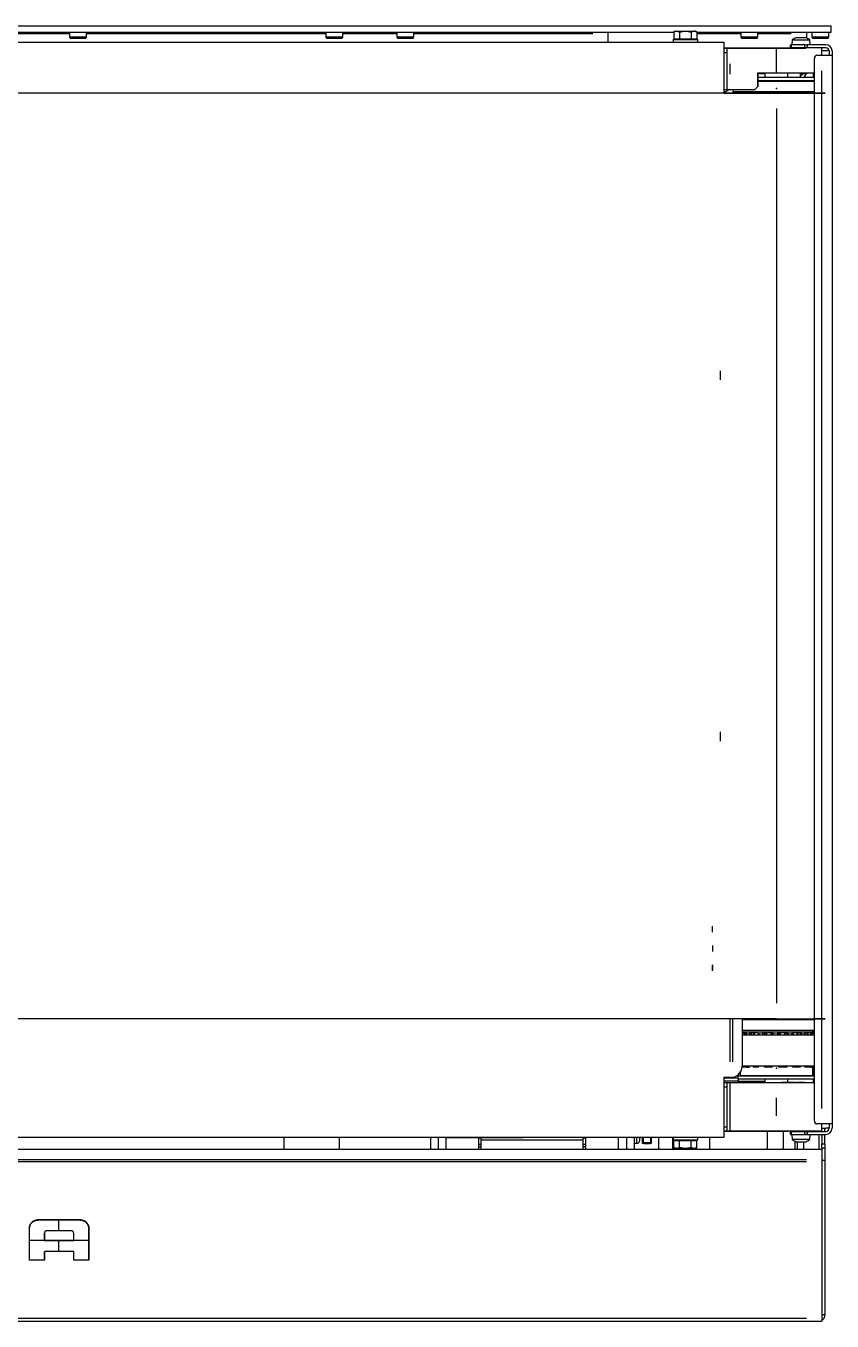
# Model space of a CAD drawing. Header units: millimetres. Extents: x -187347 to 135007, y -6415 to 292048.
# Drawn here: x -52912 to -52390, y 29445 to 30284 of the extents above; entities that cross this region are included whole.
import ezdxf

# ---------------------------------------------------------------- set-up
doc = ezdxf.new("R2010")
doc.units = ezdxf.units.MM
doc.header["$LTSCALE"] = 100
doc.layers.get('0').update_dxf_attribs({"lineweight": 18})
doc.layers.add('Layout CAT2', color=6, linetype='Continuous')

# ---------------------------------------------------------------- blocks, each defined once
blk = doc.blocks.new('GLM-I evo40 600x800 RL top view')
at = {"linetype": 'ByBlock', "lineweight": -2}
for p, q in [((-11639.41, -43988.37, 0), (-11639.41, -43986.37, 0)), ((-11637.41, -43986.37, 0), (-11639.41, -43986.37, 0)), ((-11639.41, -44089.56, 0), (-11639.41, -43988.37, 0)), ((-10831.41, -43986.37, 0), (-11637.41, -43986.37, 0)), ((-10839.42, -43988.37, 0), (-11629.4, -43988.37, 0)), ((-11641.41, -44090.56, 0), (-11641.41, -43990.37, 0)), ((-11641.41, -43990.37, 0), (-11639.41, -43990.37, 0)), ((-11164.41, -44025.93, 0), (-11164.41, -44025.98, 0)), ((-11164.41, -44025.93, 0), (-11154.71, -44025.93, 0)), ((-11154.71, -44025.93, 0), (-11154.71, -44031.43, 0)), ((-11154.71, -44031.43, 0), (-11135.61, -44031.43, 0)), ((-11145.04, -44031.43, 0), (-11145.04, -44038.57, 0)), ((-11135.61, -44025.98, 0), (-11135.61, -44025.93, 0)), ((-11135.61, -44025.93, 0), (-11125.91, -44025.93, 0)), ((-11135.61, -44031.43, 0), (-11135.61, -44025.93, 0)), ((-11135.61, -44025.98, 0), (-11135.61, -44031.43, 0)), ((-11125.91, -44025.93, 0), (-11125.91, -44046.71, 0)), ((-11154.71, -44038.92, 0), (-11164.41, -44038.92, 0)), ((-11154.71, -44038.57, 0), (-11154.71, -44043.25, 0)), ((-11135.61, -44038.57, 0), (-11154.71, -44038.57, 0)), ((-11154.71, -44038.6, 0), (-11135.61, -44038.6, 0)), ((-11154.71, -44038.62, 0), (-11135.61, -44038.62, 0)), ((-11145.16, -44038.62, 0), (-11145.16, -44038.57, 0)), ((-11135.61, -44038.62, 0), (-11135.61, -44038.57, 0)), ((-11135.61, -44043.25, 0), (-11135.61, -44038.57, 0)), ((-11135.61, -44038.62, 0), (-11135.61, -44043.3, 0)), ((-11125.91, -44038.92, 0), (-11135.61, -44038.92, 0)), ((-11164.41, -44046.76, 0), (-11164.41, -44046.71, 0)), ((-11152.71, -44044.98, 0), (-11137.61, -44044.98, 0)), ((-11145.04, -44044.98, 0), (-11145.04, -44051.91, 0)), ((-11162.65, -44050.44, 0), (-11162.65, -44050.39, 0)), ((-11158.41, -44051.96, 0), (-11158.41, -44051.91, 0)), ((-11158.41, -44051.93, 0), (-11131.91, -44051.93, 0)), ((-11145.16, -44051.96, 0), (-11145.16, -44051.91, 0)), ((-11131.91, -44051.96, 0), (-11131.91, -44051.91, 0)), ((-11127.67, -44050.44, 0), (-11127.67, -44050.39, 0)), ((-11641.41, -44098.37, 0), (-11641.41, -44090.56, 0)), ((-11641.41, -44090.56, 0), (-11639.41, -44090.56, 0)), ((-11639.41, -44091.06, 0), (-11639.41, -44089.56, 0)), ((-11629.4, -44089.56, 0), (-10839.42, -44089.56, 0)), ((-11641.41, -44101.37, 0), (-11641.41, -44098.37, 0)), ((-11641.41, -44098.37, 0), (-11639.41, -44098.37, 0)), ((-11639.41, -44097.79, 0), (-11639.41, -44091.06, 0)), ((-11639.41, -44098.37, 0), (-11639.41, -44097.79, 0)), ((-10829.41, -44097.79, 0), (-11639.41, -44097.79, 0)), ((-11639.41, -44098.37, 0), (-11639.41, -44101.37, 0)), ((-11637.41, -44107.33, 0), (-11637.41, -44097.79, 0)), ((-10839.42, -44091.06, 0), (-11629.4, -44091.06, 0)), ((-11627.7, -44097.79, 0), (-11627.7, -44102.67, 0)), ((-11623.36, -44102.67, 0), (-11623.36, -44097.79, 0)), ((-11622.1, -44097.79, 0), (-11622.1, -44102.93, 0)), ((-11614.35, -44109.37, 0), (-11614.35, -44097.79, 0)), ((-11603.91, -44109.37, 0), (-11603.91, -44097.79, 0)), ((-11566.49, -44105.37, 0), (-11566.49, -44097.79, 0)), ((-11557.44, -44098.27, 0), (-11558.45, -44098.85, 0)), ((-11558.45, -44098.85, 0), (-11558.45, -44103.37, 0)), ((-11557.44, -44098.27, 0), (-11556.57, -44098.27, 0)), ((-11556.57, -44098.27, 0), (-11550.94, -44098.27, 0)), ((-11556.04, -44098.27, 0), (-11556.04, -44097.79, 0)), ((-11554.69, -44098.85, 0), (-11554.69, -44103.37, 0)), ((-11550.94, -44098.27, 0), (-11545.31, -44098.27, 0)), ((-11548.29, -44098.27, 0), (-11548.29, -44097.79, 0)), ((-11547.19, -44098.85, 0), (-11547.19, -44103.37, 0)), ((-11547.04, -44098.27, 0), (-11547.04, -44097.79, 0)), ((-11543.44, -44098.85, 0), (-11544.44, -44098.27, 0)), ((-11543.44, -44098.85, 0), (-11543.44, -44103.37, 0)), ((-11542.7, -44105.37, 0), (-11542.7, -44097.79, 0)), ((-11533.66, -44097.79, 0), (-11533.66, -44105.37, 0)), ((-11517.7, -44105.37, 0), (-11517.7, -44097.8, 0)), ((-11512.7, -44105.37, 0), (-11512.7, -44097.8, 0)), ((-11507.7, -44097.79, 0), (-11507.7, -44105.37, 0)), ((-11486.2, -44105.37, 0), (-11486.2, -44097.8, 0)), ((-11484.7, -44097.79, 0), (-11484.7, -44103.87, 0)), ((-11418.7, -44097.79, 0), (-11418.7, -44103.87, 0)), ((-11417.2, -44097.8, 0), (-11417.2, -44105.29, 0)), ((-11395.7, -44105.37, 0), (-11395.7, -44097.79, 0)), ((-11390.7, -44105.37, 0), (-11390.7, -44097.8, 0)), ((-11385.7, -44105.37, 0), (-11385.7, -44097.8, 0)), ((-11326.7, -44105.37, 0), (-11326.7, -44097.79, 0)), ((-11290.7, -44105.37, 0), (-11290.7, -44097.79, 0)), ((-11629.84, -44107.34, 0), (-11642.01, -44107.34, 0)), ((-11641.41, -44101.37, 0), (-11641.41, -44107.34, 0)), ((-11639.41, -44101.37, 0), (-11641.41, -44101.37, 0)), ((-11639.41, -44107.34, 0), (-11639.41, -44101.37, 0)), ((-11631.62, -44104.03, 0), (-11631.91, -44107.27, 0)), ((-11631.62, -44104.03, 0), (-11631.91, -44107.27, 0)), ((-11628.6, -44107.27, 0), (-11631.91, -44107.27, 0)), ((-11625.91, -44107.27, 0), (-11631.91, -44107.27, 0)), ((-11631.62, -44104.03, 0), (-11620.19, -44104.03, 0)), ((-11629.84, -44107.34, 0), (-11628.42, -44107.34, 0)), ((-11629.84, -44109.34, 0), (-11629.84, -44107.34, 0)), ((-11625.91, -44102.67, 0), (-11629.04, -44102.67, 0)), ((-11628.6, -44107.27, 0), (-11628.6, -44107.34, 0)), ((-11628.6, -44107.27, 0), (-11628.6, -44107.34, 0)), ((-11619.59, -44107.34, 0), (-11628.42, -44107.34, 0)), ((-11628.42, -44107.34, 0), (-11628.42, -44109.34, 0)), ((-11622.78, -44102.67, 0), (-11625.91, -44102.67, 0)), ((-11619.91, -44107.27, 0), (-11625.91, -44107.27, 0)), ((-11619.91, -44107.27, 0), (-11623.21, -44107.27, 0)), ((-11623.21, -44107.34, 0), (-11623.21, -44107.27, 0)), ((-11622.1, -44107.27, 0), (-11622.1, -44107.34, 0)), ((-11619.91, -44107.27, 0), (-11620.19, -44104.03, 0)), ((-11619.01, -44107.34, 0), (-11619.59, -44107.34, 0)), ((-11619.59, -44109.34, 0), (-11619.59, -44107.34, 0)), ((-11619.01, -44107.34, 0), (-11619.01, -44109.34, 0)), ((-11575.94, -44105.37, 0), (-10904.94, -44105.37, 0)), ((-11575.94, -44144.37, 0), (-11575.94, -44105.37, 0)), ((-11542.94, -44103.77, 0), (-11558.94, -44103.77, 0)), ((-11558.94, -44103.77, 0), (-11558.94, -44105.37, 0)), ((-11556.57, -44103.37, 0), (-11558.45, -44103.37, 0)), ((-11557.44, -44103.37, 0), (-11557.44, -44103.77, 0)), ((-11554.69, -44103.37, 0), (-11556.57, -44103.37, 0)), ((-11550.94, -44103.37, 0), (-11554.69, -44103.37, 0)), ((-11547.19, -44103.37, 0), (-11550.94, -44103.37, 0)), ((-11545.31, -44103.37, 0), (-11547.19, -44103.37, 0)), ((-11543.44, -44103.37, 0), (-11545.31, -44103.37, 0)), ((-11544.44, -44103.77, 0), (-11544.44, -44103.37, 0)), ((-11542.94, -44105.37, 0), (-11542.94, -44103.77, 0)), ((-11528.95, -44101.92, 0), (-11528.96, -44105.37, 0)), ((-11528.34, -44101.56, 0), (-11528.95, -44101.92, 0)), ((-11528.95, -44101.92, 0), (-11522.95, -44101.93, 0)), ((-11528.34, -44101.95, 0), (-11528.35, -44101.92, 0)), ((-11528.34, -44101.56, 0), (-11523.56, -44101.57, 0)), ((-11528.34, -44105.37, 0), (-11528.34, -44101.95, 0)), ((-11527.25, -44101.56, 0), (-11527.68, -44101.56, 0)), ((-11527.59, -44101.56, 0), (-11526.28, -44101.57, 0)), ((-11525.61, -44101.57, 0), (-11527.25, -44101.56, 0)), ((-11526.28, -44101.57, 0), (-11524.64, -44101.57, 0)), ((-11524.31, -44101.57, 0), (-11525.61, -44101.57, 0)), ((-11524.64, -44101.57, 0), (-11524.22, -44101.57, 0)), ((-11523.57, -44105.37, 0), (-11523.56, -44101.96, 0)), ((-11522.95, -44101.93, 0), (-11523.56, -44101.57, 0)), ((-11523.56, -44101.96, 0), (-11523.55, -44101.93, 0)), ((-11522.96, -44105.37, 0), (-11522.95, -44101.93, 0)), ((-11521.2, -44105.37, 0), (-11521.2, -44103.22, 0)), ((-11517.7, -44101.62, 0), (-11519.6, -44101.62, 0)), ((-11519.6, -44101.62, 0), (-11519.6, -44105.37, 0)), ((-11484.7, -44099.5, 0), (-11486.2, -44099.5, 0)), ((-11484.7, -44101.07, 0), (-11486.2, -44101.07, 0)), ((-11484.7, -44105.19, 0), (-11486.2, -44105.19, 0)), ((-11486.2, -44105.2, 0), (-11484.82, -44105.21, 0)), ((-11418.7, -44103.87, 0), (-11484.7, -44103.87, 0)), ((-11484.7, -44103.87, 0), (-11484.7, -44105.37, 0)), ((-11432.95, -44105.29, 0), (-11445.94, -44105.29, 0)), ((-11445.94, -44105.29, 0), (-11445.94, -44105.37, 0)), ((-11395.94, -44105.29, 0), (-11432.95, -44105.29, 0)), ((-11432.95, -44105.29, 0), (-11432.95, -44105.37, 0)), ((-11417.2, -44099.5, 0), (-11418.7, -44099.5, 0)), ((-11417.2, -44101.07, 0), (-11418.7, -44101.07, 0)), ((-11418.7, -44103.87, 0), (-11418.7, -44105.29, 0)), ((-11417.2, -44105.19, 0), (-11418.7, -44105.19, 0)), ((-11418.61, -44105.21, 0), (-11417.2, -44105.2, 0)), ((-11395.94, -44105.29, 0), (-11395.94, -44105.37, 0)), ((-11646.01, -44114.14, 0), (-11646.01, -44111.34, 0)), ((-11646.01, -44114.14, 0), (-11639.44, -44114.14, 0)), ((-11646.01, -44806.84, 0), (-11646.01, -44114.14, 0)), ((-11644.01, -44111.34, 0), (-11642.01, -44111.34, 0)), ((-11644.01, -44114.14, 0), (-11644.01, -44111.34, 0)), ((-11629.84, -44109.34, 0), (-11642.01, -44109.34, 0)), ((-11639.44, -44111.34, 0), (-11642.01, -44111.34, 0)), ((-11641.41, -44109.34, 0), (-11641.41, -44111.34, 0)), ((-11639.44, -44109.37, 0), (-11639.44, -44114.14, 0)), ((-11639.44, -44109.37, 0), (-11609.94, -44109.37, 0)), ((-11639.44, -44114.14, 0), (-11636.05, -44114.14, 0)), ((-11639.41, -44109.37, 0), (-11639.41, -44109.34, 0)), ((-11637.41, -44109.37, 0), (-11637.41, -44109.33, 0)), ((-11628.42, -44109.34, 0), (-11629.84, -44109.34, 0)), ((-11619.59, -44109.34, 0), (-11628.42, -44109.34, 0)), ((-11623.36, -44109.37, 0), (-11616.44, -44109.37, 0)), ((-11622.44, -44109.37, 0), (-11613.44, -44109.37, 0)), ((-11622.1, -44109.34, 0), (-11622.1, -44109.37, 0)), ((-11619.01, -44109.34, 0), (-11619.59, -44109.34, 0)), ((-11609.94, -44109.37, 0), (-11617.44, -44109.37, 0)), ((-11615.32, -44109.37, 0), (-11616.44, -44109.37, 0)), ((-11608.29, -44109.37, 0), (-11611.59, -44109.37, 0)), ((-11609.94, -44109.37, 0), (-11579.94, -44109.37, 0)), ((-11602.44, -44109.37, 0), (-11609.94, -44109.37, 0)), ((-11584.44, -44109.37, 0), (-11603.44, -44109.37, 0)), ((-11598.29, -44109.37, 0), (-11601.59, -44109.37, 0)), ((-11596.44, -44109.37, 0), (-11587.44, -44109.37, 0)), ((-11577.94, -44109.37, 0), (-11584.44, -44109.37, 0)), ((-11579.94, -44109.37, 0), (-11579.94, -44141.07, 0)), ((-11579.94, -44109.37, 0), (-11577.94, -44109.37, 0)), ((-11577.94, -44109.37, 0), (-11577.94, -44141.07, 0)), ((-11575.94, -44109.37, 0), (-11577.94, -44109.37, 0)), ((-11577.94, -44109.37, 0), (-11577.94, -44109.37, 0)), ((-11577.94, -44109.37, 0), (-11577.94, -44109.37, 0)), ((-11577.94, -44109.37, 0), (-11575.94, -44109.37, 0)), ((-11575.94, -44112.37, 0), (-11577.94, -44112.37, 0)), ((-11639.44, -44124.14, 0), (-11639.44, -44796.84, 0)), ((-11634.52, -44116.14, 0), (-11634.52, -44804.84, 0)), ((-11609.94, -44119.37, 0), (-11609.94, -44131.07, 0)), ((-11609.94, -44141.07, 0), (-11634.52, -44141.07, 0)), ((-11634.01, -44141.07, 0), (-11634.01, -44143.37, 0)), ((-11628.44, -44141.07, 0), (-11623.44, -44141.07, 0)), ((-11628.44, -44141.07, 0), (-11623.44, -44141.07, 0)), ((-11622.44, -44141.07, 0), (-11617.94, -44141.07, 0)), ((-11617.94, -44141.07, 0), (-11613.44, -44141.07, 0)), ((-11617.44, -44141.07, 0), (-11617.44, -44143.37, 0)), ((-11579.94, -44141.07, 0), (-11609.94, -44141.07, 0)), ((-11602.44, -44143.37, 0), (-11602.44, -44141.07, 0)), ((-11585.2, -44141.87, 0), (-11585.2, -44141.07, 0)), ((-11577.94, -44141.07, 0), (-11579.94, -44141.07, 0)), ((-11577.94, -44138.07, 0), (-11575.94, -44138.07, 0)), ((-11575.94, -44141.07, 0), (-11577.94, -44141.07, 0)), ((-11596.51, -44143.37, 0), (-11634.52, -44143.37, 0)), ((-11596.51, -44145.37, 0), (-11634.52, -44145.37, 0)), ((-11634.01, -44145.37, 0), (-11634.01, -44150.87, 0)), ((-11633.44, -44145.37, 0), (-11586.44, -44145.37, 0)), ((-11633.44, -44145.37, 0), (-11633.44, -44150.87, 0)), ((-11585.2, -44141.87, 0), (-11602.44, -44141.87, 0)), ((-11584.94, -44143.37, 0), (-11596.51, -44143.37, 0)), ((-11584.94, -44145.37, 0), (-11596.51, -44145.37, 0)), ((-11586.44, -44147.51, 0), (-11586.44, -44145.37, 0)), ((-11585.2, -44141.87, 0), (-11575.94, -44141.87, 0)), ((-11585.2, -44143.37, 0), (-11585.2, -44141.87, 0)), ((-11585.2, -44143.87, 0), (-11575.88, -44143.87, 0)), ((-11584.94, -44145.37, 0), (-11584.94, -44143.37, 0)), ((-11580.07, -44144.37, 0), (-11580.88, -44144.37, 0)), ((-11580.07, -44144.37, 0), (-11575.94, -44144.37, 0)), ((-11577.2, -44144.37, 0), (-11577.2, -44143.87, 0)), ((-11634.52, -44150.87, 0), (-11634.38, -44150.87, 0)), ((-11587.86, -44151.89, 0), (-11634.52, -44151.89, 0)), ((-11634.38, -44150.87, 0), (-11634.36, -44150.87, 0)), ((-11634.38, -44151.89, 0), (-11634.38, -44150.87, 0)), ((-11598.02, -44151.89, 0), (-11634.38, -44151.89, 0)), ((-11634.26, -44150.87, 0), (-11634.36, -44150.87, 0)), ((-11632.89, -44150.87, 0), (-11634.26, -44150.87, 0)), ((-11632.01, -44150.87, 0), (-11632.89, -44150.87, 0)), ((-11632.01, -44150.87, 0), (-11630.34, -44150.87, 0)), ((-11632.01, -44151.89, 0), (-11632.01, -44150.87, 0)), ((-11630.34, -44150.87, 0), (-11629.72, -44150.87, 0)), ((-11630.34, -44151.89, 0), (-11630.34, -44150.87, 0)), ((-11629.72, -44150.87, 0), (-11628.5, -44150.87, 0)), ((-11629.72, -44151.89, 0), (-11629.72, -44150.87, 0)), ((-11628.5, -44150.87, 0), (-11628.23, -44150.87, 0)), ((-11625.23, -44150.87, 0), (-11623.84, -44150.87, 0)), ((-11625.23, -44151.89, 0), (-11625.23, -44150.87, 0)), ((-11623.84, -44150.87, 0), (-11623.19, -44150.87, 0)), ((-11623.84, -44151.89, 0), (-11623.84, -44150.87, 0)), ((-11623.19, -44150.87, 0), (-11620.7, -44150.87, 0)), ((-11623.19, -44151.89, 0), (-11623.19, -44150.87, 0)), ((-11620.7, -44150.87, 0), (-11620.5, -44150.87, 0)), ((-11620.7, -44151.89, 0), (-11620.7, -44150.87, 0)), ((-11620.5, -44150.87, 0), (-11620.5, -44151.89, 0)), ((-11616.61, -44150.87, 0), (-11615.66, -44150.87, 0)), ((-11616.61, -44151.89, 0), (-11616.61, -44150.87, 0)), ((-11615.66, -44150.87, 0), (-11615.07, -44150.87, 0)), ((-11615.66, -44151.89, 0), (-11615.66, -44150.87, 0)), ((-11615.07, -44150.87, 0), (-11612.26, -44150.87, 0)), ((-11615.07, -44151.89, 0), (-11615.07, -44150.87, 0)), ((-11612.26, -44150.87, 0), (-11611.78, -44150.87, 0)), ((-11612.26, -44151.89, 0), (-11612.26, -44150.87, 0)), ((-11611.78, -44150.87, 0), (-11611.28, -44150.87, 0)), ((-11611.78, -44151.89, 0), (-11611.78, -44150.87, 0)), ((-11611.28, -44151.89, 0), (-11611.28, -44150.87, 0)), ((-11607.19, -44150.87, 0), (-11606.79, -44150.87, 0)), ((-11607.19, -44151.89, 0), (-11607.19, -44150.87, 0)), ((-11606.79, -44150.87, 0), (-11606.32, -44150.87, 0)), ((-11606.79, -44151.89, 0), (-11606.79, -44150.87, 0)), ((-11606.32, -44150.87, 0), (-11603.54, -44150.87, 0)), ((-11606.32, -44151.89, 0), (-11606.32, -44150.87, 0)), ((-11603.54, -44150.87, 0), (-11602.94, -44150.87, 0)), ((-11603.54, -44151.89, 0), (-11603.54, -44150.87, 0)), ((-11602.94, -44150.87, 0), (-11601.91, -44150.87, 0)), ((-11602.94, -44151.89, 0), (-11602.94, -44150.87, 0)), ((-11601.91, -44151.89, 0), (-11601.91, -44150.87, 0)), ((-11598.57, -44150.87, 0), (-11598.1, -44150.87, 0)), ((-11598.1, -44150.87, 0), (-11598.01, -44150.87, 0)), ((-11598.01, -44150.87, 0), (-11595.6, -44150.87, 0)), ((-11598.01, -44151.89, 0), (-11598.01, -44150.87, 0)), ((-11595.6, -44150.87, 0), (-11594.95, -44150.87, 0)), ((-11595.6, -44151.89, 0), (-11595.6, -44150.87, 0)), ((-11594.95, -44151.89, 0), (-11594.95, -44150.87, 0)), ((-11590.6, -44150.87, 0), (-11592.56, -44150.87, 0)), ((-11590.6, -44150.87, 0), (-11590.35, -44150.87, 0)), ((-11587.7, -44151.89, 0), (-11590.36, -44151.89, 0)), ((-11590.35, -44150.87, 0), (-11589.38, -44150.87, 0)), ((-11589.38, -44150.87, 0), (-11588.77, -44150.87, 0)), ((-11589.38, -44151.89, 0), (-11589.38, -44150.87, 0)), ((-11588.77, -44150.87, 0), (-11587.75, -44150.87, 0)), ((-11588.77, -44151.89, 0), (-11588.77, -44150.87, 0)), ((-11587.87, -44152.37, 0), (-11587.87, -44182.37, 0)), ((-11581.7, -44154.43, 0), (-11581.7, -44182.37, 0)), ((-11580.07, -44154.38, 0), (-11580.07, -44182.37, 0)), ((-11634.52, -44173.17, 0), (-11634.38, -44173.17, 0)), ((-11634.52, -44174.37, 0), (-11587.87, -44174.37, 0)), ((-11634.38, -44173.17, 0), (-11634.38, -44171.89, 0)), ((-11587.7, -44171.89, 0), (-11634.38, -44171.89, 0)), ((-11634.38, -44173.17, 0), (-11634.36, -44173.17, 0)), ((-11634.36, -44171.89, 0), (-11634.36, -44173.17, 0)), ((-11634.26, -44173.17, 0), (-11634.36, -44173.17, 0)), ((-11634.26, -44173.17, 0), (-11634.26, -44171.89, 0)), ((-11632.89, -44173.17, 0), (-11634.26, -44173.17, 0)), ((-11634.01, -44173.17, 0), (-11634.01, -44174.37, 0)), ((-11633.44, -44173.17, 0), (-11633.44, -44174.37, 0)), ((-11632.89, -44173.17, 0), (-11632.89, -44171.89, 0)), ((-11632.89, -44173.17, 0), (-11632.01, -44173.17, 0)), ((-11632.01, -44173.17, 0), (-11632.01, -44171.89, 0)), ((-11632.01, -44173.17, 0), (-11630.34, -44173.17, 0)), ((-11630.34, -44173.17, 0), (-11630.34, -44171.89, 0)), ((-11630.34, -44173.17, 0), (-11629.72, -44173.17, 0)), ((-11629.72, -44173.17, 0), (-11629.72, -44171.89, 0)), ((-11629.72, -44173.17, 0), (-11628.5, -44173.17, 0)), ((-11628.5, -44171.89, 0), (-11628.5, -44173.17, 0)), ((-11628.5, -44173.17, 0), (-11628.23, -44173.17, 0)), ((-11628.23, -44173.17, 0), (-11628.23, -44171.89, 0)), ((-11626.18, -44173.17, 0), (-11628.23, -44173.17, 0)), ((-11626.18, -44173.17, 0), (-11626.18, -44171.89, 0)), ((-11626.18, -44173.17, 0), (-11625.23, -44173.17, 0)), ((-11625.23, -44173.17, 0), (-11625.23, -44171.89, 0)), ((-11625.23, -44173.17, 0), (-11623.84, -44173.17, 0)), ((-11623.84, -44173.17, 0), (-11623.84, -44171.89, 0)), ((-11623.84, -44173.17, 0), (-11623.19, -44173.17, 0)), ((-11623.19, -44173.17, 0), (-11623.19, -44171.89, 0)), ((-11623.19, -44173.17, 0), (-11620.7, -44173.17, 0)), ((-11620.7, -44173.17, 0), (-11620.7, -44171.89, 0)), ((-11620.7, -44173.17, 0), (-11620.5, -44173.17, 0)), ((-11620.5, -44171.89, 0), (-11620.5, -44173.17, 0)), ((-11620.5, -44173.17, 0), (-11619.99, -44173.17, 0)), ((-11619.99, -44173.17, 0), (-11619.99, -44171.89, 0)), ((-11617.5, -44173.17, 0), (-11619.99, -44173.17, 0)), ((-11617.5, -44173.17, 0), (-11617.5, -44171.89, 0)), ((-11617.5, -44173.17, 0), (-11616.61, -44173.17, 0)), ((-11616.61, -44173.17, 0), (-11616.61, -44171.89, 0)), ((-11616.61, -44173.17, 0), (-11615.66, -44173.17, 0)), ((-11615.66, -44173.17, 0), (-11615.66, -44171.89, 0)), ((-11615.66, -44173.17, 0), (-11615.07, -44173.17, 0)), ((-11615.07, -44173.17, 0), (-11615.07, -44171.89, 0)), ((-11615.07, -44173.17, 0), (-11612.26, -44173.17, 0)), ((-11612.26, -44173.17, 0), (-11612.26, -44171.89, 0)), ((-11612.26, -44173.17, 0), (-11611.78, -44173.17, 0)), ((-11611.78, -44173.17, 0), (-11611.78, -44171.89, 0)), ((-11611.78, -44173.17, 0), (-11611.28, -44173.17, 0)), ((-11611.28, -44173.17, 0), (-11611.28, -44171.89, 0)), ((-11611.28, -44173.17, 0), (-11610.53, -44173.17, 0)), ((-11610.53, -44173.17, 0), (-11610.53, -44171.89, 0)), ((-11607.91, -44173.17, 0), (-11610.53, -44173.17, 0)), ((-11607.91, -44173.17, 0), (-11607.91, -44171.89, 0)), ((-11607.91, -44173.17, 0), (-11607.19, -44173.17, 0)), ((-11607.19, -44173.17, 0), (-11607.19, -44171.89, 0)), ((-11607.19, -44173.17, 0), (-11606.79, -44173.17, 0)), ((-11606.79, -44173.17, 0), (-11606.79, -44171.89, 0)), ((-11606.79, -44173.17, 0), (-11606.32, -44173.17, 0)), ((-11606.32, -44173.17, 0), (-11606.32, -44171.89, 0)), ((-11606.32, -44173.17, 0), (-11603.54, -44173.17, 0)), ((-11603.54, -44173.17, 0), (-11603.54, -44171.89, 0)), ((-11603.54, -44173.17, 0), (-11602.94, -44173.17, 0)), ((-11602.94, -44173.17, 0), (-11602.94, -44171.89, 0)), ((-11602.94, -44173.17, 0), (-11601.91, -44173.17, 0)), ((-11601.91, -44173.17, 0), (-11601.91, -44171.89, 0)), ((-11601.91, -44173.17, 0), (-11601.01, -44173.17, 0)), ((-11601.01, -44173.17, 0), (-11601.01, -44171.89, 0)), ((-11598.57, -44173.17, 0), (-11601.01, -44173.17, 0)), ((-11598.57, -44173.17, 0), (-11598.57, -44171.89, 0)), ((-11598.1, -44173.17, 0), (-11598.57, -44173.17, 0)), ((-11598.1, -44173.17, 0), (-11598.1, -44171.89, 0)), ((-11598.1, -44173.17, 0), (-11598.01, -44173.17, 0)), ((-11598.01, -44173.17, 0), (-11598.01, -44171.89, 0)), ((-11598.01, -44173.17, 0), (-11595.6, -44173.17, 0)), ((-11595.6, -44173.17, 0), (-11595.6, -44171.89, 0)), ((-11595.6, -44173.17, 0), (-11594.95, -44173.17, 0)), ((-11594.95, -44173.17, 0), (-11594.95, -44171.89, 0)), ((-11594.95, -44173.17, 0), (-11593.5, -44173.17, 0)), ((-11593.5, -44173.17, 0), (-11593.5, -44171.89, 0)), ((-11593.5, -44173.17, 0), (-11592.56, -44173.17, 0)), ((-11592.56, -44173.17, 0), (-11592.56, -44171.89, 0)), ((-11590.6, -44173.17, 0), (-11592.56, -44173.17, 0)), ((-11590.6, -44173.17, 0), (-11590.6, -44171.89, 0)), ((-11590.6, -44173.17, 0), (-11590.35, -44173.17, 0)), ((-11590.35, -44173.17, 0), (-11590.35, -44171.89, 0)), ((-11590.35, -44173.17, 0), (-11589.38, -44173.17, 0)), ((-11589.38, -44173.17, 0), (-11589.38, -44171.89, 0)), ((-11589.38, -44173.17, 0), (-11588.77, -44173.17, 0)), ((-11588.77, -44173.17, 0), (-11588.77, -44171.89, 0)), ((-11588.77, -44173.17, 0), (-11587.87, -44173.17, 0)), ((-11587.87, -44174.87, 0), (-11634.52, -44174.87, 0)), ((-11634.52, -44181.57, 0), (-11587.87, -44181.57, 0)), ((-11609.94, -44182.37, 0), (-10858.94, -44182.37, 0)), ((-11609.94, -44772.37, 0), (-11609.94, -44192.38, 0)), ((-11568.44, -44213.37, 0), (-11568.44, -44217.37, 0)), ((-11568.44, -44217.37, 0), (-11568.44, -44213.37, 0)), ((-11568.44, -44229.87, 0), (-11568.44, -44225.87, 0)), ((-11568.44, -44238.37, 0), (-11568.44, -44242.37, 0)), ((-11568.44, -44238.37, 0), (-11568.44, -44242.37, 0)), ((-11573.44, -44368.37, 0), (-11573.44, -44362.37, 0)), ((-11573.44, -44602.37, 0), (-11573.44, -44596.37, 0)), ((-11634.52, -44782.37, 0), (-11581.14, -44782.37, 0)), ((-11634.52, -44783.17, 0), (-11581.94, -44783.17, 0)), ((-11575.94, -44782.37, 0), (-11609.94, -44782.37, 0)), ((-11597.94, -44786.67, 0), (-11595.94, -44784.67, 0)), ((-11595.94, -44784.67, 0), (-11597.94, -44786.67, 0)), ((-11597.94, -44786.67, 0), (-11597.94, -44786.67, 0)), ((-11597.94, -44795.37, 0), (-11597.94, -44786.67, 0)), ((-11597.94, -44786.67, 0), (-11597.94, -44795.37, 0)), ((-11595.94, -44784.67, 0), (-11595.94, -44784.67, 0)), ((-11579.94, -44784.67, 0), (-11595.94, -44784.67, 0)), ((-11581.94, -44783.17, 0), (-11581.14, -44782.37, 0)), ((-11581.94, -44784.67, 0), (-11581.94, -44783.17, 0)), ((-11575.94, -44782.37, 0), (-11581.13, -44782.37, 0)), ((-11581.13, -44782.37, 0), (-11575.94, -44782.37, 0)), ((-11575.94, -44784.67, 0), (-11577.94, -44784.67, 0)), ((-11577.94, -44784.67, 0), (-11577.94, -44811.37, 0)), ((-11575.94, -44782.37, 0), (-10858.94, -44782.37, 0)), ((-11575.94, -44782.67, 0), (-11575.94, -44782.37, 0)), ((-11575.94, -44815.37, 0), (-11575.94, -44782.37, 0)), ((-11575.94, -44784.67, 0), (-11575.94, -44782.67, 0)), ((-11634.52, -44789.87, 0), (-11597.94, -44789.87, 0)), ((-11597.94, -44790.37, 0), (-11634.52, -44790.37, 0)), ((-11634.52, -44790.37, 0), (-11602.74, -44790.37, 0)), ((-11634.52, -44792.37, 0), (-11602.74, -44792.37, 0)), ((-11634.01, -44792.37, 0), (-11634.01, -44795.37, 0)), ((-11629.44, -44795.37, 0), (-11629.44, -44794.87, 0)), ((-11629.44, -44794.87, 0), (-11625.44, -44794.87, 0)), ((-11625.44, -44792.37, 0), (-11625.44, -44794.87, 0)), ((-11617.44, -44792.37, 0), (-11617.44, -44795.37, 0)), ((-11597.94, -44795.37, 0), (-11609.94, -44795.37, 0)), ((-11609.94, -44795.37, 0), (-11609.94, -44811.37, 0)), ((-11602.74, -44790.37, 0), (-11597.94, -44790.37, 0)), ((-11602.74, -44792.37, 0), (-11597.94, -44792.37, 0)), ((-11602.44, -44795.37, 0), (-11602.44, -44792.37, 0)), ((-11602.44, -44794.87, 0), (-11597.94, -44794.87, 0)), ((-11579.94, -44794.67, 0), (-11579.94, -44801.37, 0)), ((-11646.01, -44809.64, 0), (-11646.01, -44806.84, 0)), ((-11639.44, -44806.84, 0), (-11646.01, -44806.84, 0)), ((-11644.01, -44809.64, 0), (-11644.01, -44806.84, 0)), ((-11644.01, -44809.64, 0), (-11642.01, -44809.64, 0)), ((-11642.01, -44809.64, 0), (-11639.44, -44809.64, 0)), ((-11642.01, -44811.64, 0), (-11629.84, -44811.64, 0)), ((-11636.05, -44806.84, 0), (-11639.44, -44806.84, 0)), ((-11639.44, -44806.84, 0), (-11639.44, -44811.37, 0)), ((-11629.84, -44811.64, 0), (-11628.42, -44811.64, 0)), ((-11629.84, -44813.64, 0), (-11629.84, -44811.64, 0)), ((-11629.44, -44811.64, 0), (-11629.44, -44811.37, 0)), ((-11628.91, -44811.41, 0), (-11625.91, -44811.41, 0)), ((-11628.91, -44811.41, 0), (-11628.77, -44811.64, 0)), ((-11628.42, -44811.64, 0), (-11619.59, -44811.64, 0)), ((-11628.42, -44811.64, 0), (-11628.42, -44813.64, 0)), ((-11625.91, -44811.41, 0), (-11622.91, -44811.41, 0)), ((-11623.04, -44811.64, 0), (-11622.91, -44811.41, 0)), ((-11622.91, -44811.41, 0), (-11622.91, -44811.41, 0)), ((-11619.59, -44811.64, 0), (-11619.01, -44811.64, 0)), ((-11619.59, -44813.64, 0), (-11619.59, -44811.64, 0)), ((-11619.01, -44811.64, 0), (-11619.01, -44813.64, 0)), ((-11616.44, -44811.37, 0), (-11615.32, -44811.37, 0)), ((-11615.32, -44811.37, 0), (-11603.44, -44811.37, 0)), ((-11609.94, -44811.37, 0), (-11584.44, -44811.37, 0)), ((-11579.94, -44811.37, 0), (-11609.94, -44811.37, 0)), ((-11584.44, -44811.37, 0), (-11577.94, -44811.37, 0)), ((-11577.94, -44808.37, 0), (-11575.94, -44808.37, 0)), ((-11575.94, -44811.37, 0), (-11577.94, -44811.37, 0)), ((-11577.94, -44811.37, 0), (-11577.94, -44811.37, 0)), ((-11577.94, -44811.37, 0), (-11577.94, -44811.37, 0)), ((-11577.94, -44811.37, 0), (-11575.94, -44811.37, 0)), ((-11643.29, -44817.79, 0), (-11643.97, -44818.47, 0)), ((-11643.97, -44818.47, 0), (-11638.44, -44818.47, 0)), ((-11643.97, -44818.47, 0), (-11643.97, -44821.87, 0)), ((-11643.29, -44817.79, 0), (-11638.44, -44817.79, 0)), ((-11642.01, -44813.64, 0), (-11629.84, -44813.64, 0)), ((-11638.44, -44817.79, 0), (-11633.6, -44817.79, 0)), ((-11638.44, -44818.47, 0), (-11632.92, -44818.47, 0)), ((-11632.92, -44818.47, 0), (-11633.6, -44817.79, 0)), ((-11632.92, -44821.87, 0), (-11632.92, -44818.47, 0)), ((-11631.9, -44813.64, 0), (-11631.62, -44816.8, 0)), ((-11620.19, -44816.8, 0), (-11631.62, -44816.8, 0)), ((-11628.42, -44813.64, 0), (-11629.84, -44813.64, 0)), ((-11629.44, -44820.87, 0), (-11629.44, -44818.02, 0)), ((-11629.44, -44821.87, 0), (-11629.44, -44820.87, 0)), ((-11629.04, -44818.17, 0), (-11625.91, -44818.17, 0)), ((-11628.42, -44813.64, 0), (-11619.59, -44813.64, 0)), ((-11625.91, -44818.17, 0), (-11622.78, -44818.17, 0)), ((-11620.19, -44816.8, 0), (-11619.91, -44813.64, 0)), ((-11620.19, -44816.8, 0), (-11619.91, -44813.64, 0)), ((-11619.01, -44813.64, 0), (-11619.59, -44813.64, 0)), ((-11597.97, -44820.87, 0), (-11619.44, -44820.87, 0)), ((-11597.29, -44817.79, 0), (-11597.97, -44818.47, 0)), ((-11597.97, -44818.47, 0), (-11592.44, -44818.47, 0)), ((-11597.97, -44818.47, 0), (-11597.97, -44821.87, 0)), ((-11597.29, -44817.79, 0), (-11592.44, -44817.79, 0)), ((-11592.44, -44817.79, 0), (-11587.6, -44817.79, 0)), ((-11592.44, -44818.47, 0), (-11586.92, -44818.47, 0)), ((-11586.92, -44818.47, 0), (-11587.6, -44817.79, 0)), ((-11586.92, -44821.87, 0), (-11586.92, -44818.47, 0)), ((-11558.45, -44820.87, 0), (-11586.92, -44820.87, 0)), ((-11468.98, -44815.37, 0), (-11575.94, -44815.37, 0)), ((-11558.94, -44815.37, 0), (-11558.94, -44816.97, 0)), ((-11542.94, -44816.97, 0), (-11558.94, -44816.97, 0)), ((-11558.45, -44817.37, 0), (-11556.57, -44817.37, 0)), ((-11558.45, -44821.89, 0), (-11558.45, -44817.37, 0)), ((-11557.44, -44816.97, 0), (-11557.44, -44817.37, 0)), ((-11556.57, -44817.37, 0), (-11554.69, -44817.37, 0)), ((-11554.69, -44817.37, 0), (-11550.94, -44817.37, 0)), ((-11554.69, -44821.89, 0), (-11554.69, -44817.37, 0)), ((-11550.94, -44817.37, 0), (-11547.19, -44817.37, 0)), ((-11547.19, -44817.37, 0), (-11545.31, -44817.37, 0)), ((-11547.19, -44821.89, 0), (-11547.19, -44817.37, 0)), ((-11545.31, -44817.37, 0), (-11543.44, -44817.37, 0)), ((-11544.44, -44817.37, 0), (-11544.44, -44816.97, 0)), ((-11543.44, -44821.89, 0), (-11543.44, -44817.37, 0)), ((-11542.94, -44816.97, 0), (-11542.94, -44815.37, 0)), ((-11500.94, -44815.37, 0), (-11500.94, -44820.87, 0)), ((-11500.94, -44820.87, 0), (-11500.94, -44821.87, 0)), ((-11464.37, -44820.87, 0), (-11490.94, -44820.87, 0)), ((-10904.94, -44815.37, 0), (-11468.98, -44815.37, 0)), ((-11374.96, -44820.87, 0), (-11464.37, -44820.87, 0)), ((-11374.29, -44817.79, 0), (-11374.97, -44818.47, 0)), ((-11374.97, -44818.47, 0), (-11369.44, -44818.47, 0)), ((-11374.97, -44818.47, 0), (-11374.97, -44821.87, 0)), ((-11374.29, -44817.79, 0), (-11369.44, -44817.79, 0)), ((-11369.44, -44817.79, 0), (-11364.6, -44817.79, 0)), ((-11369.44, -44818.47, 0), (-11363.92, -44818.47, 0)), ((-11363.92, -44818.47, 0), (-11364.6, -44817.79, 0)), ((-11363.92, -44821.87, 0), (-11363.92, -44818.47, 0)), ((-11328.97, -44820.87, 0), (-11363.91, -44820.87, 0)), ((-11328.29, -44817.79, 0), (-11328.97, -44818.47, 0)), ((-11328.97, -44818.47, 0), (-11328.97, -44821.87, 0)), ((-11328.97, -44818.47, 0), (-11323.44, -44818.47, 0)), ((-11328.29, -44817.79, 0), (-11323.44, -44817.79, 0)), ((-11323.44, -44817.79, 0), (-11318.6, -44817.79, 0)), ((-11323.44, -44818.47, 0), (-11317.92, -44818.47, 0)), ((-11317.92, -44818.47, 0), (-11318.6, -44817.79, 0)), ((-11317.92, -44821.87, 0), (-11317.92, -44818.47, 0)), ((-11162.97, -44820.87, 0), (-11317.91, -44820.87, 0)), ((-11162.29, -44817.79, 0), (-11162.97, -44818.47, 0)), ((-11162.97, -44818.47, 0), (-11162.97, -44821.87, 0)), ((-11162.97, -44818.47, 0), (-11157.44, -44818.47, 0)), ((-11162.29, -44817.79, 0), (-11157.44, -44817.79, 0)), ((-11157.44, -44817.79, 0), (-11152.6, -44817.79, 0)), ((-11157.44, -44818.47, 0), (-11151.92, -44818.47, 0)), ((-11151.92, -44818.47, 0), (-11152.6, -44817.79, 0)), ((-11151.92, -44821.87, 0), (-11151.92, -44818.47, 0)), ((-11116.97, -44820.87, 0), (-11151.92, -44820.87, 0)), ((-11645.44, -44821.87, 0), (-11645.44, -44825.88, 0)), ((-11558.44, -44821.87, 0), (-11645.44, -44821.87, 0)), ((-11460.18, -44825.88, 0), (-11645.44, -44825.88, 0)), ((-11558.45, -44821.89, 0), (-11557.44, -44822.47, 0)), ((-11550.94, -44822.47, 0), (-11556.57, -44822.47, 0)), ((-11545.31, -44822.47, 0), (-11550.94, -44822.47, 0)), ((-11544.44, -44822.47, 0), (-11545.31, -44822.47, 0)), ((-11544.44, -44822.47, 0), (-11543.44, -44821.89, 0)), ((-11463.53, -44821.87, 0), (-11543.43, -44821.87, 0)), ((-11040.95, -44821.87, 0), (-11463.53, -44821.87, 0)), ((-10835.44, -44825.88, 0), (-11460.18, -44825.88, 0))]:
    blk.add_line(p, q, dxfattribs=at)
for centre, radius, start, end in [((-11637.41, -43990.37, 0), 4, 120.00101, 180), ((-11642.01, -44111.34, 0), 4, 90, 180), ((-11625.91, -44111.74, 0), 9.6, 109.03122, 126.54834), ((-11625.91, -44111.74, 0), 9.6, 53.45166, 70.96878), ((-11642.01, -44111.34, 0), 2, 90, 180), ((-11598.44, -44749.37, 0), 40, 298.05187, 304.22813), ((-11625.44, -44795.87, 0), 4, 118.95614, 165.52128), ((-11625.44, -44795.87, 0), 2, 90, 149.99899), ((-11642.01, -44809.64, 0), 4, 180, 270), ((-11642.01, -44809.64, 0), 2, 180, 270), ((-11625.91, -44809.09, 0), 9.6, 233.45166, 250.96878), ((-11625.91, -44809.09, 0), 9.6, 289.03122, 306.54834)]:
    blk.add_arc(centre, radius, start, end, dxfattribs=at)
for centre, major_axis, ratio, start_param, end_param in [((-11158.41, -44046.74, 0), (-6, 0), 0.866025, 0.000001, 1.570793), ((-11152.71, -44043.25, 0), (-2, 0), 0.866025, 0.000006, 1.570776), ((-11137.61, -44043.25, 0), (-2, 0), 0.866025, 1.570795, 3.141587), ((-11131.91, -44046.74, 0), (-6, 0), 0.866025, 1.570804, 3.141595), ((-11636.05, -44116.14, 0), (0, 2), 0.766044, 4.712389, 6.283185), ((-11580.94, -44152.37, 0), (0, -8), 0.866025, 3.250663, 4.712389), ((-11609.94, -44182.37, 0), (-31.5, 0), 0.000001, 4.712388, 6.959022), ((-11609.94, -44782.37, 0), (-31.5, 0), 0.000001, 4.712388, 6.959071), ((-11609.94, -44782.37, 0), (29.5, 0), 0.000001, 1.570795, 2.555439), ((-11579.94, -44784.67, 0), (2, 0), 0.000001, 0, 1.570795), ((-11609.94, -44795.37, 0), (29.5, 0), 0.000001, 1.570795, 2.555439), ((-11636.05, -44804.84, 0), (0, 2), 0.766044, 3.141593, 4.712389), ((-11609.94, -44811.37, 0), (29.5, 0), 0.000001, 1.570795, 2.269115), ((-11609.94, -44811.37, 0), (29.5, 0), 0.000001, 4.257298, 4.712388), ((-11609.94, -44811.37, 0), (-7.5, 0), 0.000001, 2.619302, 6.283185), ((-11609.94, -44811.37, 0), (-7.5, 0), 0.000001, 0, 0.522288), ((-11579.94, -44811.37, 0), (2, 0), 0.000001, 0, 1.570795)]:
    blk.add_ellipse(centre, major_axis=major_axis, ratio=ratio, start_param=start_param, end_param=end_param, dxfattribs=at)
for centre in [(-11609.94, -44811.37, 0), (-11599.94, -44811.37, 0)]:
    blk.add_ellipse(centre, major_axis=(-1.65, 0), ratio=0.000001, dxfattribs=at)
for points in [[(-11164.41, -44046.71, 0), (-11164.41, -44025.93, 0)], [(-11164.41, -44025.98, 0), (-11164.41, -44046.76, 0)], [(-11164.41, -44046.76, 0), (-11164.41, -44046.71, 0)], [(-11131.91, -44051.91, 0), (-11158.41, -44051.91, 0)], [(-11158.41, -44051.96, 0), (-11131.91, -44051.96, 0)], [(-11131.91, -44051.96, 0), (-11131.91, -44051.91, 0)]]:
    blk.add_open_spline(points, degree=1, dxfattribs=at)
for points, weights in [([(-11158.41, -44051.91, 0), (-11164.41, -44051.91, 0), (-11164.41, -44046.71, 0)], [1, 0.707109223996, 1]), ([(-11164.41, -44046.76, 0), (-11164.41, -44051.96, 0), (-11158.41, -44051.96, 0)], [1, 0.707109223996, 1]), ([(-11125.91, -44046.71, 0), (-11125.91, -44051.91, 0), (-11131.91, -44051.91, 0)], [1, 0.707109076611, 1]), ([(-11131.91, -44051.96, 0), (-11125.91, -44051.96, 0), (-11125.91, -44046.76, 0)], [1, 0.707109076611, 1])]:
    blk.add_rational_spline(points, weights, degree=2, dxfattribs=at)
for points, knots in [([(-11558.45, -44098.85, 0), (-11558.14, -44098.68, 0), (-11557.83, -44098.53, 0), (-11557.36, -44098.38, 0), (-11557.21, -44098.34, 0), (-11556.89, -44098.29, 0), (-11556.73, -44098.27, 0), (-11556.57, -44098.27, 0)], [0, 0, 0, 0, 0.5, 0.5, 0.75, 0.75, 1, 1, 1, 1]), ([(-11556.57, -44098.27, 0), (-11556.53, -44098.27, 0), (-11556.49, -44098.27, 0), (-11556.41, -44098.28, 0), (-11556.37, -44098.28, 0), (-11556.25, -44098.29, 0), (-11556.17, -44098.3, 0), (-11555.94, -44098.34, 0), (-11555.78, -44098.38, 0), (-11555.31, -44098.53, 0), (-11555, -44098.68, 0), (-11554.69, -44098.85, 0)], [0, 0, 0, 0, 0.0625, 0.0625, 0.125, 0.125, 0.25, 0.25, 0.5, 0.5, 1, 1, 1, 1]), ([(-11554.69, -44098.85, 0), (-11554.08, -44098.68, 0), (-11553.46, -44098.53, 0), (-11552.53, -44098.38, 0), (-11552.21, -44098.34, 0), (-11551.58, -44098.29, 0), (-11551.26, -44098.27, 0), (-11550.94, -44098.27, 0)], [0, 0, 0, 0, 0.5, 0.5, 0.75, 0.75, 1, 1, 1, 1]), ([(-11550.94, -44098.27, 0), (-11550.86, -44098.27, 0), (-11550.78, -44098.27, 0), (-11550.62, -44098.28, 0), (-11550.54, -44098.28, 0), (-11550.3, -44098.29, 0), (-11550.15, -44098.3, 0), (-11549.67, -44098.34, 0), (-11549.36, -44098.38, 0), (-11548.42, -44098.53, 0), (-11547.8, -44098.68, 0), (-11547.19, -44098.85, 0)], [0, 0, 0, 0, 0.0625, 0.0625, 0.125, 0.125, 0.25, 0.25, 0.5, 0.5, 1, 1, 1, 1]), ([(-11547.19, -44098.85, 0), (-11547.04, -44098.77, 0), (-11546.88, -44098.68, 0), (-11546.58, -44098.54, 0), (-11546.42, -44098.48, 0), (-11546.19, -44098.4, 0), (-11546.07, -44098.37, 0), (-11545.93, -44098.34, 0), (-11545.87, -44098.33, 0), (-11545.83, -44098.32, 0), (-11545.81, -44098.32, 0), (-11545.63, -44098.29, 0), (-11545.47, -44098.27, 0), (-11545.31, -44098.27, 0)], [0, 0, 0, 0, 0.25, 0.25, 0.5, 0.5, 0.625, 0.6875, 0.71875, 0.71875, 0.75, 0.75, 1, 1, 1, 1]), ([(-11543.44, -44098.85, 0), (-11543.74, -44098.68, 0), (-11544.05, -44098.53, 0), (-11544.52, -44098.38, 0), (-11544.68, -44098.34, 0), (-11544.99, -44098.29, 0), (-11545.15, -44098.27, 0), (-11545.31, -44098.27, 0)], [0, 0, 0, 0, 0.5, 0.5, 0.75, 0.75, 1, 1, 1, 1]), ([(-11545.31, -44098.27, 0), (-11545.15, -44098.27, 0), (-11545, -44098.29, 0), (-11544.68, -44098.34, 0), (-11544.52, -44098.38, 0), (-11544.21, -44098.48, 0), (-11544.05, -44098.54, 0), (-11543.74, -44098.68, 0), (-11543.59, -44098.76, 0), (-11543.44, -44098.85, 0)], [0, 0, 0, 0, 0.25, 0.25, 0.5, 0.5, 0.75, 0.75, 1, 1, 1, 1]), ([(-11519.6, -44101.62, 0), (-11519.81, -44101.62, 0), (-11520.11, -44101.68, 0), (-11520.48, -44101.87, 0), (-11520.74, -44102.08, 0), (-11520.94, -44102.34, 0), (-11521.14, -44102.71, 0), (-11521.19, -44103.01, 0), (-11521.2, -44103.22, 0)], [0, 0, 0, 0, 0.239456, 0.368359, 0.499997, 0.631636, 0.760539, 1, 1, 1, 1]), ([(-11580.88, -44144.37, 0), (-11581.03, -44144.37, 0), (-11581.17, -44144.38, 0), (-11581.44, -44144.39, 0), (-11581.57, -44144.4, 0), (-11581.7, -44144.42, 0)], [0, 0, 0, 0, 0.5, 0.5, 1, 1, 1, 1]), ([(-11558.45, -44821.89, 0), (-11558.14, -44822.07, 0), (-11557.83, -44822.21, 0), (-11557.36, -44822.37, 0), (-11557.21, -44822.41, 0), (-11556.89, -44822.46, 0), (-11556.73, -44822.47, 0), (-11556.57, -44822.47, 0)], [0, 0, 0, 0, 0.5, 0.5, 0.75, 0.75, 1, 1, 1, 1]), ([(-11556.57, -44822.47, 0), (-11556.73, -44822.47, 0), (-11556.89, -44822.46, 0), (-11557.2, -44822.41, 0), (-11557.36, -44822.37, 0), (-11557.67, -44822.27, 0), (-11557.83, -44822.2, 0), (-11558.14, -44822.06, 0), (-11558.29, -44821.98, 0), (-11558.45, -44821.89, 0)], [0, 0, 0, 0, 0.25, 0.25, 0.5, 0.5, 0.75, 0.75, 1, 1, 1, 1]), ([(-11554.69, -44821.89, 0), (-11554.85, -44821.98, 0), (-11555, -44822.06, 0), (-11555.31, -44822.2, 0), (-11555.46, -44822.26, 0), (-11555.7, -44822.34, 0), (-11555.82, -44822.37, 0), (-11555.95, -44822.41, 0), (-11556.01, -44822.42, 0), (-11556.05, -44822.42, 0), (-11556.07, -44822.43, 0), (-11556.25, -44822.46, 0), (-11556.41, -44822.47, 0), (-11556.57, -44822.47, 0)], [0, 0, 0, 0, 0.25, 0.25, 0.5, 0.5, 0.625, 0.6875, 0.71875, 0.71875, 0.75, 0.75, 1, 1, 1, 1]), ([(-11550.94, -44822.47, 0), (-11551.02, -44822.47, 0), (-11551.1, -44822.47, 0), (-11551.26, -44822.47, 0), (-11551.34, -44822.47, 0), (-11551.58, -44822.46, 0), (-11551.74, -44822.45, 0), (-11552.21, -44822.41, 0), (-11552.53, -44822.37, 0), (-11553.46, -44822.21, 0), (-11554.08, -44822.07, 0), (-11554.69, -44821.89, 0)], [0, 0, 0, 0, 0.0625, 0.0625, 0.125, 0.125, 0.25, 0.25, 0.5, 0.5, 1, 1, 1, 1]), ([(-11547.19, -44821.89, 0), (-11547.8, -44822.07, 0), (-11548.42, -44822.21, 0), (-11549.36, -44822.37, 0), (-11549.67, -44822.41, 0), (-11550.3, -44822.46, 0), (-11550.62, -44822.47, 0), (-11550.94, -44822.47, 0)], [0, 0, 0, 0, 0.5, 0.5, 0.75, 0.75, 1, 1, 1, 1]), ([(-11545.31, -44822.47, 0), (-11545.35, -44822.47, 0), (-11545.39, -44822.47, 0), (-11545.47, -44822.47, 0), (-11545.51, -44822.47, 0), (-11545.63, -44822.46, 0), (-11545.71, -44822.45, 0), (-11545.95, -44822.41, 0), (-11546.11, -44822.37, 0), (-11546.57, -44822.21, 0), (-11546.88, -44822.07, 0), (-11547.19, -44821.89, 0)], [0, 0, 0, 0, 0.0625, 0.0625, 0.125, 0.125, 0.25, 0.25, 0.5, 0.5, 1, 1, 1, 1]), ([(-11543.44, -44821.89, 0), (-11543.74, -44822.07, 0), (-11544.05, -44822.21, 0), (-11544.52, -44822.37, 0), (-11544.68, -44822.41, 0), (-11544.99, -44822.46, 0), (-11545.15, -44822.47, 0), (-11545.31, -44822.47, 0)], [0, 0, 0, 0, 0.5, 0.5, 0.75, 0.75, 1, 1, 1, 1])]:
    blk.add_open_spline(points, degree=3, knots=knots, dxfattribs=at)
for p in [(-11609.94, -44150.37, 0), (-11609.94, -44785.37, 0)]:
    blk.add_point(p, dxfattribs=at)

msp = doc.modelspace()

# ---------------------------------------------------------------- block references
at = {"layer": 'Layout CAT2', "rotation": 180}
msp.add_blockref('GLM-I evo40 600x800 RL top view', (-64036, -14541.5, -3.45), dxfattribs=at)

doc.saveas('drawing.dxf')
